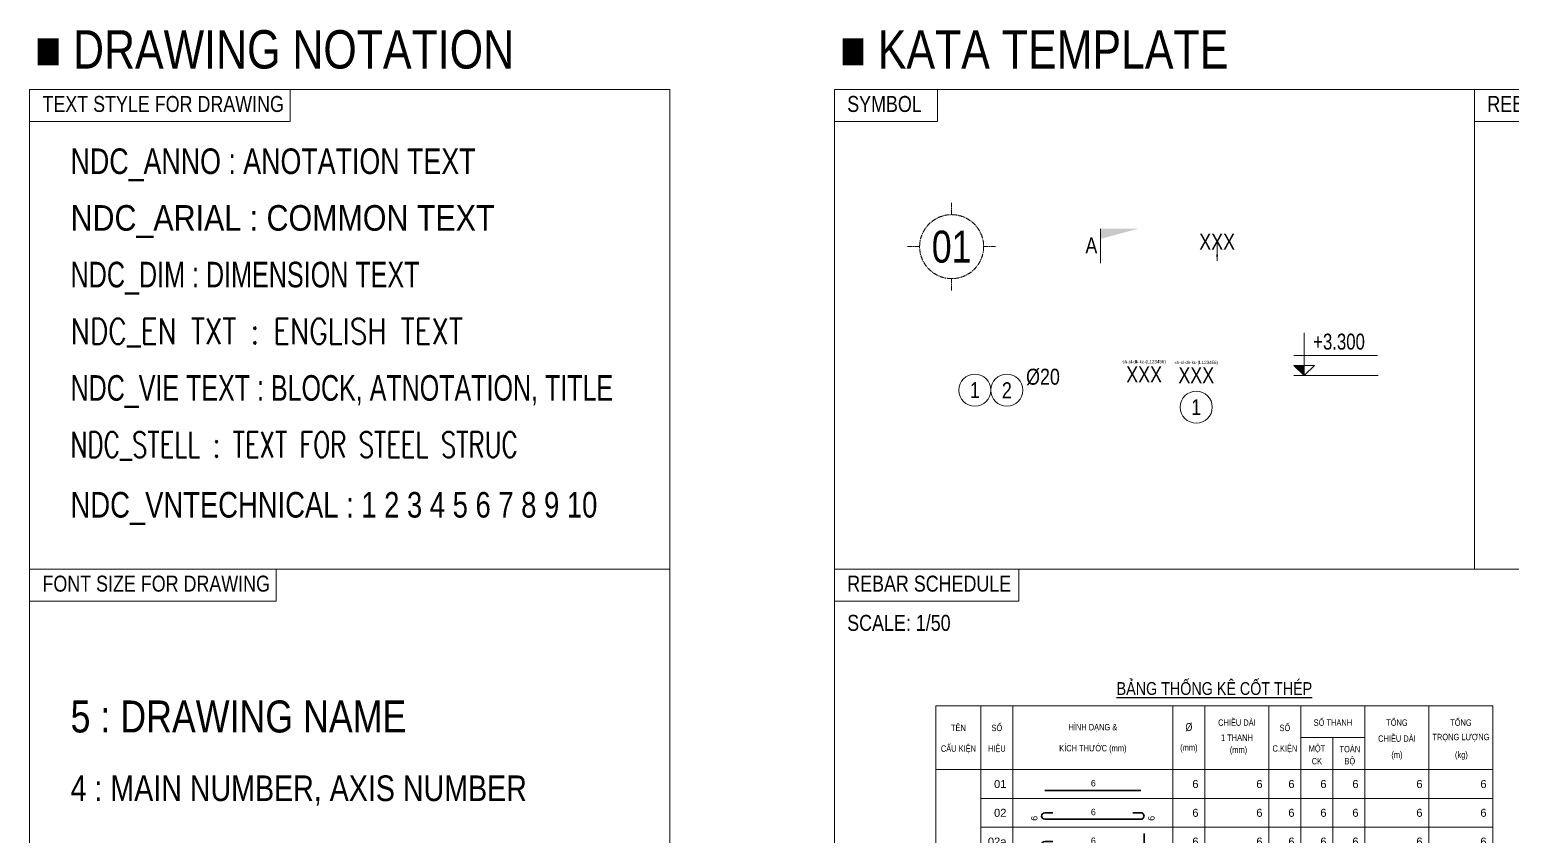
# Model space of a CAD drawing. Header units: millimetres. Extents: x -399213 to 265804, y -9748 to 250638.
# Drawn here: x -340759 to -317597, y 238023 to 250638 of the extents above; entities that cross this region are included whole.
import ezdxf
from ezdxf.enums import TextEntityAlignment as Align

# ---------------------------------------------------------------- set-up
doc = ezdxf.new("R2010")
doc.units = ezdxf.units.MM
doc.header["$MEASUREMENT"] = 0
doc.linetypes.add('CENTER2', pattern=[1.125, 0.75, -0.125, 0.125, -0.125])
for name, color, linetype, lineweight in [('kata_net khung', 3, 'Continuous', 20), ('kata_text', 7, 'Continuous', 30), ('kata_thep chu', 1, 'Continuous', 35), ('NDC_FRAME', 7, 'Continuous', 20), ('NDC_S_ANNO', 7, 'Continuous', 20), ('NDC_S_AXIS', 5, 'CENTER2', 13), ('NDC_S_DIM', 1, 'Continuous', 15), ('NDC_S_TEXT SYMBOL', 7, 'Continuous', 20), ('NDC_S_VN TEXT', 7, 'Continuous', 20)]:
    doc.layers.add(name, color=color, linetype=linetype, lineweight=lineweight)
doc.styles.add('ARIAL', font='arial.ttf', dxfattribs={"width": 0.8})
doc.styles.add('kata_text', font='arial.ttf', dxfattribs={"width": 0.8})
doc.styles.add('NDC_ANNO', font='', dxfattribs={"width": 0.8})
doc.styles.add('NDC_ARIAL', font='arial.ttf', dxfattribs={"width": 0.85})
doc.styles.add('NDC_DIM', font='', dxfattribs={"width": 0.75})
doc.styles.add('NDC_EN TXT', font='romans.shx', dxfattribs={"width": 0.8})
doc.styles.add('NDC_STEEL', font='romans.shx', dxfattribs={"width": 0.8})
doc.styles.add('NDC_VIE TXT', font='arial.ttf', dxfattribs={"width": 0.8})
doc.styles.add('NDC_VNTEKNICAL', font='VnTeknical.TTF', dxfattribs={"width": 0.8})
doc.styles.get('NDC_ANNO').set_extended_font_data('Dotum')
doc.styles.get('NDC_DIM').set_extended_font_data('Dotum')
doc.dimstyles.new('NDC_dim_iso', dxfattribs={"dimtxt": 2.2, "dimasz": 1, "dimexe": 1.5, "dimexo": 2.5, "dimgap": 1, "dimtad": 1, "dimdec": 0, "dimzin": 0, "dimdsep": 46, "dimtxsty": 'NDC_DIM', "dimblk": 'DIMMARK', "dimcen": 0.09, "dimdle": 1.2, "dimclrd": 1, "dimclre": 1, "dimclrt": 3, "dimadec": 0, "dimazin": 0, "dimtfac": 1, "dimtdec": 0, "dimtix": 1, "dimtofl": 0, "dimtmove": 0, "dimatfit": 3, "dimfxl": 0, "dimtolj": 1, "dimtzin": 0, "dimarcsym": 0})

# ---------------------------------------------------------------- blocks, each defined once
blk = doc.blocks.new('dang01')
at = {"layer": 'kata_net khung'}
for p, q in [((0, 0), (0, -900)), ((1405, 0), (1405, -900)), ((2405, 0), (2405, -900)), ((7405, 0), (7405, -900)), ((8405, 0), (8405, -900)), ((10405, 0), (10405, -900)), ((11405, 0), (11405, -900)), ((12405, 0), (12405, -900)), ((13405, 0), (13405, -900)), ((15405, 0), (15405, -900)), ((17405, 0), (17405, -900)), ((1405, -900), (17405, -900))]:
    blk.add_line(p, q, dxfattribs=at)
at = {"layer": 'kata_thep chu'}
blk.add_line((3405, -650), (6405, -650), dxfattribs=at)
at = {"layer": 'kata_text', "style": 'kata_text'}
for p in [(2205, -450), (8205, -450), (10205, -450), (11205, -450), (12205, -450), (13205, -450), (15205, -450), (17205, -450)]:
    blk.add_attdef('D03', text='', height=250, dxfattribs=at).set_placement(p, align=Align.MIDDLE_RIGHT)
blk.add_attdef('00000000', text='', height=200, dxfattribs=at).set_placement((4920, -425), align=Align.MIDDLE_CENTER)
blk = doc.blocks.new('dang02')
at = {"layer": 'kata_net khung'}
for p, q in [((0, 0), (0, -900)), ((1405, 0), (1405, -900)), ((2405, 0), (2405, -900)), ((7405, 0), (7405, -900)), ((8405, 0), (8405, -900)), ((10405, 0), (10405, -900)), ((11405, 0), (11405, -900)), ((12405, 0), (12405, -900)), ((13405, 0), (13405, -900)), ((15405, 0), (15405, -900)), ((17405, 0), (17405, -900)), ((1405, -900), (17405, -900))]:
    blk.add_line(p, q, dxfattribs=at)
at = {"layer": 'kata_thep chu'}
blk.add_lwpolyline([(3655, -450), (3405, -450, 1), (3405, -650), (6405, -650, 1.000854), (6405, -450), (6155, -450)], format="xyb", dxfattribs=at)
at = {"layer": 'kata_text', "style": 'kata_text'}
for p in [(2205, -450), (8205, -450), (10205, -450), (11205, -450), (12205, -450), (13205, -450), (15205, -450), (17205, -450)]:
    blk.add_attdef('D03', text='', height=250, dxfattribs=at).set_placement(p, align=Align.MIDDLE_RIGHT)
for p in [(3073, -699), (6733, -699)]:
    blk.add_attdef('D03', text='', height=200, rotation=90, dxfattribs=at).set_placement(p, align=Align.MIDDLE_LEFT)
blk.add_attdef('D03', text='', height=200, dxfattribs=at).set_placement((4920, -425), align=Align.MIDDLE_CENTER)
blk = doc.blocks.new('*U94')
for p, q in [((0, 5), (0, 7)), ((-5, 0), (-7, 0)), ((5, 0), (7, 0)), ((0, -5), (0, -7))]:
    blk.add_line(p, q)
blk.add_circle((0, 0), 5)
at = {"color": 7, "style": 'kata_text', "width": 0.8}
blk.add_attdef('GRID', text='', height=5, dxfattribs=at).set_placement((0, 0), align=Align.MIDDLE)
blk = doc.blocks.new('*U95')
for centre in [(-7.5, 0), (-2.5, 0)]:
    blk.add_circle(centre, 2.5)
at = {"layer": 'kata_text', "color": 3, "style": 'kata_text', "width": 0.8}
blk.add_attdef('DK1', (0.5, 0.85), '', height=2.5, dxfattribs=at)
at = {"layer": 'kata_text', "color": 7, "style": 'kata_text', "width": 0.8}
for tag, p in [('SH1', (-7.5, 0)), ('SH2', (-2.5, 0))]:
    blk.add_attdef(tag, text='', height=2.5, dxfattribs=at).set_placement(p, align=Align.MIDDLE)
blk = doc.blocks.new('Tieude')
at = {"layer": 'kata_net khung'}
for p, q in [((0, 2000), (0, 0)), ((0, 2000), (17405, 2000)), ((1405, 2000), (1405, 0)), ((2405, 2000), (2405, 0)), ((7405, 2000), (7405, 0)), ((8405, 2000), (8405, 0)), ((10405, 2000), (10405, 0)), ((11405, 1000), (11405, 2000)), ((13405, 2000), (13405, 0)), ((15405, 2000), (15405, 0)), ((17405, 2000), (17405, 0)), ((11405, 1000), (13405, 1000)), ((11405, 1000), (11405, 0)), ((12405, 1000), (12405, 0)), ((0, 0), (17405, 0))]:
    blk.add_line(p, q, dxfattribs=at)
at = {"layer": 'kata_text', "style": 'kata_text', "width": 0.8}
for s, height, p in [('%%UBẢNG THỐNG KÊ CỐT THÉP', 400, (8703, 2594)), ('TÊN', 200, (705, 1333)), ('SỐ', 200, (1905, 1333)), ('HÌNH DẠNG &', 200, (4905, 1333)), ('%%C', 250, (7905, 1333)), ('CHIỀU DÀI', 200, (9405, 1500)), ('SỐ', 200, (10905, 1333)), ('SỐ THANH', 200, (12405, 1500)), ('TỔNG', 200, (14405, 1500)), ('TỔNG', 200, (16405, 1500)), ('1 THANH', 200, (9405, 1000)), ('CHIỀU DÀI', 200, (14405, 1000)), ('TRỌNG LƯỢNG', 200, (16405, 1000)), ('CẤU KIỆN', 200, (705, 667)), ('HIỆU', 200, (1905, 667)), ('KÍCH THƯỚC (mm)', 200, (4905, 667)), ('(mm)', 200, (7905, 667)), ('(mm)', 200, (9455, 599)), ('C.KIỆN', 200, (10905, 667)), ('MỘT', 200, (11905, 667)), ('TOÀN', 200, (12935, 667)), ('(m)', 200, (14405, 443)), ('(kg)', 200, (16418, 443)), ('CK', 200, (11905, 264)), ('BỘ', 200, (12935, 271))]:
    blk.add_text(s, height=height, dxfattribs=at).set_placement(p, align=Align.MIDDLE)
blk = doc.blocks.new('dang02a')
at = {"layer": 'kata_net khung'}
for p, q in [((0, 0), (0, -900)), ((1405, 0), (1405, -900)), ((2405, 0), (2405, -900)), ((7405, 0), (7405, -900)), ((8405, 0), (8405, -900)), ((10405, 0), (10405, -900)), ((11405, 0), (11405, -900)), ((12405, 0), (12405, -900)), ((13405, 0), (13405, -900)), ((15405, 0), (15405, -900)), ((17405, 0), (17405, -900)), ((1405, -900), (17405, -900))]:
    blk.add_line(p, q, dxfattribs=at)
at = {"layer": 'kata_thep chu'}
blk.add_lwpolyline([(3655, -450), (3405, -450, 1), (3405, -650), (6405, -650, 0.415068), (6505, -550), (6505, -200)], format="xyb", dxfattribs=at)
at = {"layer": 'kata_text', "style": 'kata_text'}
for p in [(2205, -450), (8205, -450), (10205, -450), (11205, -450), (12205, -450), (13205, -450), (15205, -450), (17205, -450)]:
    blk.add_attdef('D03', text='', height=250, dxfattribs=at).set_placement(p, align=Align.MIDDLE_RIGHT)
for p in [(3073, -699), (6733, -699)]:
    blk.add_attdef('D03', text='', height=200, rotation=90, dxfattribs=at).set_placement(p, align=Align.MIDDLE_LEFT)
blk.add_attdef('D03', text='', height=200, dxfattribs=at).set_placement((4920, -425), align=Align.MIDDLE_CENTER)
blk = doc.blocks.new('kata_block_KHTCT')
at = {"layer": 'Defpoints', "color": 8, "style": 'kata_text', "width": 0.8}
blk.add_attdef('CONG_THUC', text='', height=0.5, dxfattribs=at).set_placement((0, 2), align=Align.MIDDLE_CENTER)
at = {"layer": 'kata_text', "color": 3, "style": 'kata_text', "width": 0.8}
blk.add_attdef('CHU_THICH', text='', height=2.5, dxfattribs=at).set_placement((0, 0), align=Align.MIDDLE_CENTER)
blk = doc.blocks.new('DIMMARK')
at = {"layer": 'NDC_S_DIM', "color": 1}
blk.add_line((-1.5, 0), (1, 0), dxfattribs=at)
at = {"layer": 'NDC_S_DIM', "color": 2, "const_width": 0.1}
blk.add_lwpolyline([(-0.42, -0.42), (0.42, 0.42)], dxfattribs=at)
blk = doc.blocks.new('*U165')
blk.add_circle((0, -5), 2.5)
at = {"layer": 'Defpoints', "color": 8, "style": 'kata_text', "width": 0.8}
blk.add_attdef('CONG_THUC', text='', height=0.5, dxfattribs=at).set_placement((0, 2), align=Align.MIDDLE_CENTER)
at = {"layer": 'kata_text', "color": 3, "style": 'kata_text', "width": 0.8}
blk.add_attdef('CHU_THICH', text='', height=2.5, dxfattribs=at).set_placement((0, 0), align=Align.MIDDLE_CENTER)
at = {"layer": 'kata_text', "color": 7, "style": 'kata_text', "width": 0.8}
blk.add_attdef('SH', text='', height=2.5, dxfattribs=at).set_placement((0, -5), align=Align.MIDDLE)
blk = doc.blocks.new('*U96')
at = {"color": 0, "linetype": 'ByBlock', "lineweight": -2}
blk.add_line((0, 4.36), (0, -1), dxfattribs=at)
blk.add_solid([(0, 2.78), (5.89, 4.36), (0, 4.36)], dxfattribs=at)
at = {"color": 0, "linetype": 'ByBlock', "lineweight": -2, "style": 'kata_text', "width": 0.8}
blk.add_attdef('DETAIL', text='', height=2.5, dxfattribs=at).set_placement((-0.5, 1.75), align=Align.MIDDLE_RIGHT)
blk = doc.blocks.new('kata_block_CT')
blk.add_hatch(color=256).paths.add_polyline_path([(0, 1.6), (-1.61, 1.6), (0, 0)])
at = {"ltscale": 50}
h = blk.add_hatch(dxfattribs=at)
h.set_pattern_fill('ANSI31', color=8, scale=1.406251, style=0)
h.set_pattern_definition([(45, (0, 5e-12), (-3.157, 3.157), [])])
h.paths.add_polyline_path([(0, 1.6), (0, 0), (1.61, 1.6)])
at = {"color": 8, "ltscale": 50}
for p, q in [((-1.59, 3.14), (11.47, 3.14)), ((11.56, 0), (-1.64, 0))]:
    blk.add_line(p, q, dxfattribs=at)
for points in [[(0, 6.69), (0, 0)], [(0, 0), (-1.61, 1.6), (0, 1.6)], [(0, 0), (1.61, 1.6), (0, 1.6)]]:
    blk.add_lwpolyline(points, dxfattribs=at)
at = {"color": 3, "style": 'kata_text', "width": 0.8}
blk.add_attdef('CT', (1.41, 4.07), '', height=2.5, dxfattribs=at)
blk = doc.blocks.new('*U4')
at = {"layer": 'NDC_S_ANNO', "ltscale": 0.8, "style": 'ARIAL', "width": 0.8}
blk.add_attdef('TEN', text='', height=2.5, dxfattribs=at).set_placement((0, 3), align=Align.MIDDLE_CENTER)
at = {"layer": 'NDC_S_ANNO', "ltscale": 0.8, "style": 'ARIAL', "width": 0.8, "flags": 1}
blk.add_attdef('CHU_THICH', text='', height=2.5, dxfattribs=at).set_placement((0, 0), align=Align.MIDDLE_CENTER)
at = {"layer": 'Defpoints'}
blk.add_leader([(0, 0), (0, 3)], dimstyle='NDC_dim_iso', override={"dimgap": 0.625, "dimtad": 0}, dxfattribs=at)

msp = doc.modelspace()

# ---------------------------------------------------------------- linework, layer by layer
at = {"layer": 'NDC_FRAME'}
for p, q in [((-340759.4, 249700.2), (-340759.4, 219700.2)), ((-340759.4, 249700.2), (-330759.4, 249700.2)), ((-336690.4, 249200.2), (-336690.4, 249700.2)), ((-330759.4, 249700.2), (-330759.4, 219700.2)), ((-328187.4, 219700.2), (-328187.4, 249700.2)), ((-298187.4, 249700.2), (-328187.4, 249700.2)), ((-326578.8, 249200.2), (-326578.8, 249700.2)), ((-318187.4, 249700.2), (-318187.4, 242200.2)), ((-340759.4, 249200.2), (-336690.4, 249200.2)), ((-328187.4, 249200.2), (-326578.8, 249200.2)), ((-318187.4, 249200.2), (-315739.6, 249200.2)), ((-340759.4, 242200.2), (-330759.4, 242200.2)), ((-336910.1, 241700.2), (-336910.1, 242200.2)), ((-328187.4, 242200.2), (-298187.4, 242200.2)), ((-325304.9, 241700.2), (-325304.9, 242200.2)), ((-340759.4, 241700.2), (-336910.1, 241700.2)), ((-328187.4, 241700.2), (-325304.9, 241700.2))]:
    msp.add_line(p, q, dxfattribs=at)

# ---------------------------------------------------------------- block references
ref = msp.add_blockref('kata_block_KHTCT', (-323349, 245245.6), dxfattribs=dict(xscale=100, yscale=100, zscale=100))
ref.add_attrib('CHU_THICH', 'XXX', dxfattribs={"layer": 'NDC_S_VN TEXT', "color": 3, "height": 250, "style": 'ARIAL', "width": 0.8}).set_placement((-323349, 245245.6), align=Align.MIDDLE_CENTER)
ref.add_attrib('CONG_THUC', 'sh-sl-dk-kc-(L123456)', dxfattribs={"layer": 'Defpoints', "color": 8, "height": 50, "style": 'ARIAL', "width": 0.8}).set_placement((-323349, 245445.6), align=Align.MIDDLE_CENTER)
ref = msp.add_blockref('dang02a', (-326602.5, 238166.7), dxfattribs=dict(xscale=0.5, yscale=0.5, zscale=0.5))
ref.add_attrib('D03', '02a', dxfattribs={"layer": 'NDC_S_VN TEXT', "height": 125, "style": 'ARIAL'}).set_placement((-325499.8, 237941.7), align=Align.MIDDLE_RIGHT)
ref.add_attrib('D03', '6', dxfattribs={"layer": 'NDC_S_VN TEXT', "height": 100, "rotation": 90, "style": 'ARIAL'}).set_placement((-325065.8, 237817.1), align=Align.MIDDLE_LEFT)
ref.add_attrib('D03', '6', dxfattribs={"layer": 'NDC_S_VN TEXT', "height": 100, "style": 'ARIAL'}).set_placement((-324142.6, 237954.3), align=Align.MIDDLE_CENTER)
ref.add_attrib('D03', '6', dxfattribs={"layer": 'NDC_S_VN TEXT', "height": 100, "rotation": 90, "style": 'ARIAL'}).set_placement((-323236.2, 237817.1), align=Align.MIDDLE_LEFT)
ref.add_attrib('D03', '6', dxfattribs={"layer": 'NDC_S_VN TEXT', "height": 125, "style": 'ARIAL'}).set_placement((-322499.8, 237941.7), align=Align.MIDDLE_RIGHT)
ref.add_attrib('D03', '6', dxfattribs={"layer": 'NDC_S_VN TEXT', "height": 125, "style": 'ARIAL'}).set_placement((-321499.8, 237941.7), align=Align.MIDDLE_RIGHT)
ref.add_attrib('D03', '6', dxfattribs={"layer": 'NDC_S_VN TEXT', "height": 125, "style": 'ARIAL'}).set_placement((-320999.8, 237941.7), align=Align.MIDDLE_RIGHT)
ref.add_attrib('D03', '6', dxfattribs={"layer": 'NDC_S_VN TEXT', "height": 125, "style": 'ARIAL'}).set_placement((-320499.8, 237941.7), align=Align.MIDDLE_RIGHT)
ref.add_attrib('D03', '6', dxfattribs={"layer": 'NDC_S_VN TEXT', "height": 125, "style": 'ARIAL'}).set_placement((-319999.8, 237941.9), align=Align.MIDDLE_RIGHT)
ref.add_attrib('D03', '6', dxfattribs={"layer": 'NDC_S_VN TEXT', "height": 125, "style": 'ARIAL'}).set_placement((-318999.8, 237941.7), align=Align.MIDDLE_RIGHT)
ref.add_attrib('D03', '6', dxfattribs={"layer": 'NDC_S_VN TEXT', "height": 125, "style": 'ARIAL'}).set_placement((-317999.8, 237941.7), align=Align.MIDDLE_RIGHT)
at = {"layer": 'NDC_S_AXIS', "xscale": 100, "yscale": 100, "zscale": 100}
msp.add_blockref('*U94', (-326356, 247244.4), dxfattribs=at).add_auto_attribs({'GRID': '01'})
at = {"layer": 'NDC_S_VN TEXT', "xscale": 100, "yscale": 100, "zscale": 100}
for name, p, values in [('*U96', (-324029.9, 247088.2), {'DETAIL': 'A'}), ('*U4', (-322208.7, 247021), {'TEN': 'XXX'}), ('*U95', (-325243.4, 245000.5), {'SH1': '1', 'SH2': '2', 'DK1': '%%c20'}), ('*U165', (-322534.8, 245234.4), {'CHU_THICH': 'XXX', 'CONG_THUC': 'sh-sl-dk-kc-(L123456)', 'SH': '1'})]:
    msp.add_blockref(name, p, dxfattribs=at).add_auto_attribs(values)
at = {"layer": 'NDC_S_VN TEXT'}
ref = msp.add_blockref('kata_block_CT', (-320849.1, 245227.5), dxfattribs=dict(at, xscale=100, yscale=100, zscale=100))
ref.add_attrib('CT', '+3.300', (-320708.1, 245634.3), dxfattribs={"layer": 'NDC_S_TEXT SYMBOL', "color": 3, "height": 250, "style": 'NDC_ANNO', "width": 0.8})
at = {"layer": 'NDC_S_VN TEXT', "xscale": 0.5, "yscale": 0.5, "zscale": 0.5}
msp.add_blockref('Tieude', (-326602.5, 239066.7), dxfattribs=at)
at = {"layer": 'NDC_S_VN TEXT'}
ref = msp.add_blockref('dang01', (-326602.5, 239066.7), dxfattribs=dict(at, xscale=0.5, yscale=0.5, zscale=0.5))
ref.add_attrib('D03', '01', dxfattribs={"height": 125, "style": 'ARIAL'}).set_placement((-325499.8, 238841.7), align=Align.MIDDLE_RIGHT)
ref.add_attrib('00000000', '6', dxfattribs={"height": 100, "style": 'ARIAL'}).set_placement((-324142.6, 238854.3), align=Align.MIDDLE_CENTER)
ref.add_attrib('D03', '6', dxfattribs={"height": 125, "style": 'ARIAL'}).set_placement((-322499.8, 238841.7), align=Align.MIDDLE_RIGHT)
ref.add_attrib('D03', '6', dxfattribs={"height": 125, "style": 'ARIAL'}).set_placement((-321499.8, 238841.7), align=Align.MIDDLE_RIGHT)
ref.add_attrib('D03', '6', dxfattribs={"height": 125, "style": 'ARIAL'}).set_placement((-320999.8, 238841.7), align=Align.MIDDLE_RIGHT)
ref.add_attrib('D03', '6', dxfattribs={"height": 125, "style": 'ARIAL'}).set_placement((-320499.8, 238841.7), align=Align.MIDDLE_RIGHT)
ref.add_attrib('D03', '6', dxfattribs={"height": 125, "style": 'ARIAL'}).set_placement((-319999.8, 238841.9), align=Align.MIDDLE_RIGHT)
ref.add_attrib('D03', '6', dxfattribs={"height": 125, "style": 'ARIAL'}).set_placement((-318999.8, 238841.7), align=Align.MIDDLE_RIGHT)
ref.add_attrib('D03', '6', dxfattribs={"height": 125, "style": 'ARIAL'}).set_placement((-317999.8, 238841.7), align=Align.MIDDLE_RIGHT)
ref = msp.add_blockref('dang02', (-326602.5, 238616.7), dxfattribs=dict(at, xscale=0.5, yscale=0.5, zscale=0.5))
ref.add_attrib('D03', '02', dxfattribs={"height": 125, "style": 'ARIAL'}).set_placement((-325499.8, 238391.7), align=Align.MIDDLE_RIGHT)
ref.add_attrib('D03', '6', dxfattribs={"height": 100, "rotation": 90, "style": 'ARIAL'}).set_placement((-325065.8, 238267.1), align=Align.MIDDLE_LEFT)
ref.add_attrib('D03', '6', dxfattribs={"height": 100, "style": 'ARIAL'}).set_placement((-324142.6, 238404.3), align=Align.MIDDLE_CENTER)
ref.add_attrib('D03', '6', dxfattribs={"height": 100, "rotation": 90, "style": 'ARIAL'}).set_placement((-323236.2, 238267.1), align=Align.MIDDLE_LEFT)
ref.add_attrib('D03', '6', dxfattribs={"height": 125, "style": 'ARIAL'}).set_placement((-322499.8, 238391.7), align=Align.MIDDLE_RIGHT)
ref.add_attrib('D03', '6', dxfattribs={"height": 125, "style": 'ARIAL'}).set_placement((-321499.8, 238391.7), align=Align.MIDDLE_RIGHT)
ref.add_attrib('D03', '6', dxfattribs={"height": 125, "style": 'ARIAL'}).set_placement((-320999.8, 238391.7), align=Align.MIDDLE_RIGHT)
ref.add_attrib('D03', '6', dxfattribs={"height": 125, "style": 'ARIAL'}).set_placement((-320499.8, 238391.7), align=Align.MIDDLE_RIGHT)
ref.add_attrib('D03', '6', dxfattribs={"height": 125, "style": 'ARIAL'}).set_placement((-319999.8, 238391.9), align=Align.MIDDLE_RIGHT)
ref.add_attrib('D03', '6', dxfattribs={"height": 125, "style": 'ARIAL'}).set_placement((-318999.8, 238391.7), align=Align.MIDDLE_RIGHT)
ref.add_attrib('D03', '6', dxfattribs={"height": 125, "style": 'ARIAL'}).set_placement((-317999.8, 238391.7), align=Align.MIDDLE_RIGHT)

# ---------------------------------------------------------------- texts
at = {"layer": 'NDC_S_VN TEXT', "color": 3, "style": 'NDC_VIE TXT', "width": 0.8}
for s, height, p in [('\\M+3A1E1 DRAWING NOTATION', 600, (-340673.2, 250328.6)), ('\\M+3A1E1 KATA TEMPLATE ', 600, (-328101.1, 250328.6)), ('TEXT STYLE FOR DRAWING', 250, (-340559.4, 249475.2)), ('SYMBOL', 250, (-327987.4, 249475.2)), ('REBAR BLOCK', 250, (-317987.4, 249475.2)), ('FONT SIZE FOR DRAWING', 250, (-340559.4, 241975.2)), ('REBAR SCHEDULE', 250, (-327987.4, 241975.2)), ('SCALE: 1/50', 250, (-327987.4, 241361.7))]:
    msp.add_text(s, height=height, dxfattribs=at).set_placement(p, align=Align.MIDDLE_LEFT)
at = {"layer": 'NDC_S_VN TEXT'}
for s, height, style, width, p in [('NDC_ANNO : ANOTATION TEXT', 400, 'NDC_ANNO', 0.8, (-340120.1, 248580.1)), ('NDC_ARIAL : COMMON TEXT ', 400, 'NDC_ARIAL', 0.85, (-340120.1, 247693.8)), ('NDC_DIM : DIMENSION TEXT', 400, 'NDC_DIM', 0.75, (-340120.1, 246807.6)), ('NDC_EN TXT : ENGLISH TEXT', 400, 'NDC_EN TXT', 0.8, (-340120.1, 245921.3)), ('NDC_VIE TEXT : BLOCK, ATNOTATION, TITLE', 400, 'NDC_VIE TXT', 0.7, (-340120.1, 245035)), ('NDC_STELL : TEXT FOR STEEL STRUC', 400, 'NDC_STEEL', 0.7, (-340120.1, 244148.8)), ('NDC_VNTECHNICAL : 1 2 3 4 5 6 7 8 9 10', 400, 'NDC_VNTEKNICAL', 0.8, (-340120.1, 243207.9)), ('5 : DRAWING NAME', 500, 'NDC_VIE TXT', 0.8, (-340120.1, 239898)), ('4 : MAIN NUMBER, AXIS NUMBER', 400, 'NDC_VIE TXT', 0.8, (-340120.1, 238775.9))]:
    msp.add_text(s, height=height, dxfattribs=dict(at, style=style, width=width)).set_placement(p, align=Align.MIDDLE_LEFT)

doc.saveas('drawing.dxf')
